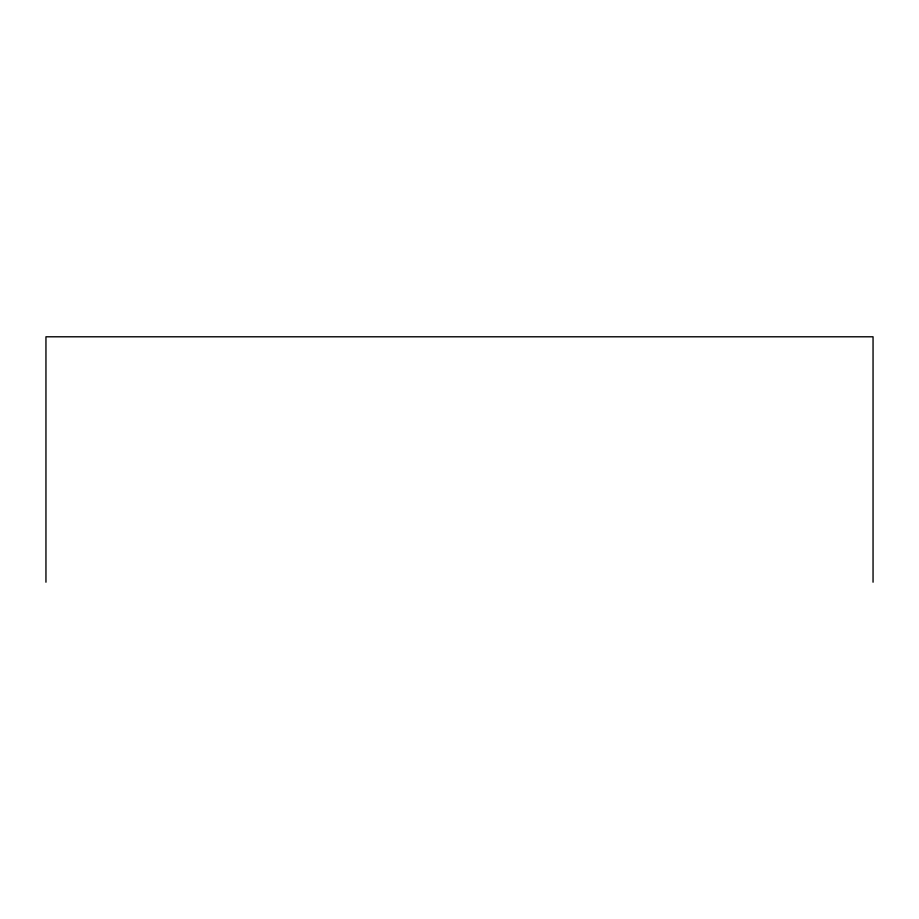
<?xml version="1.0" encoding="UTF-8"?>
<svg xmlns="http://www.w3.org/2000/svg" width="919" height="919" viewBox="0 0 919 919"><rect width="100%" height="100%" fill="white"/><g stroke="black" fill="none" stroke-linecap="round" stroke-linejoin="round"><path stroke-width="1.38" d="M873.05 582.209L873.05 336.791L45.95 336.791L45.95 582.209"/></g></svg>
